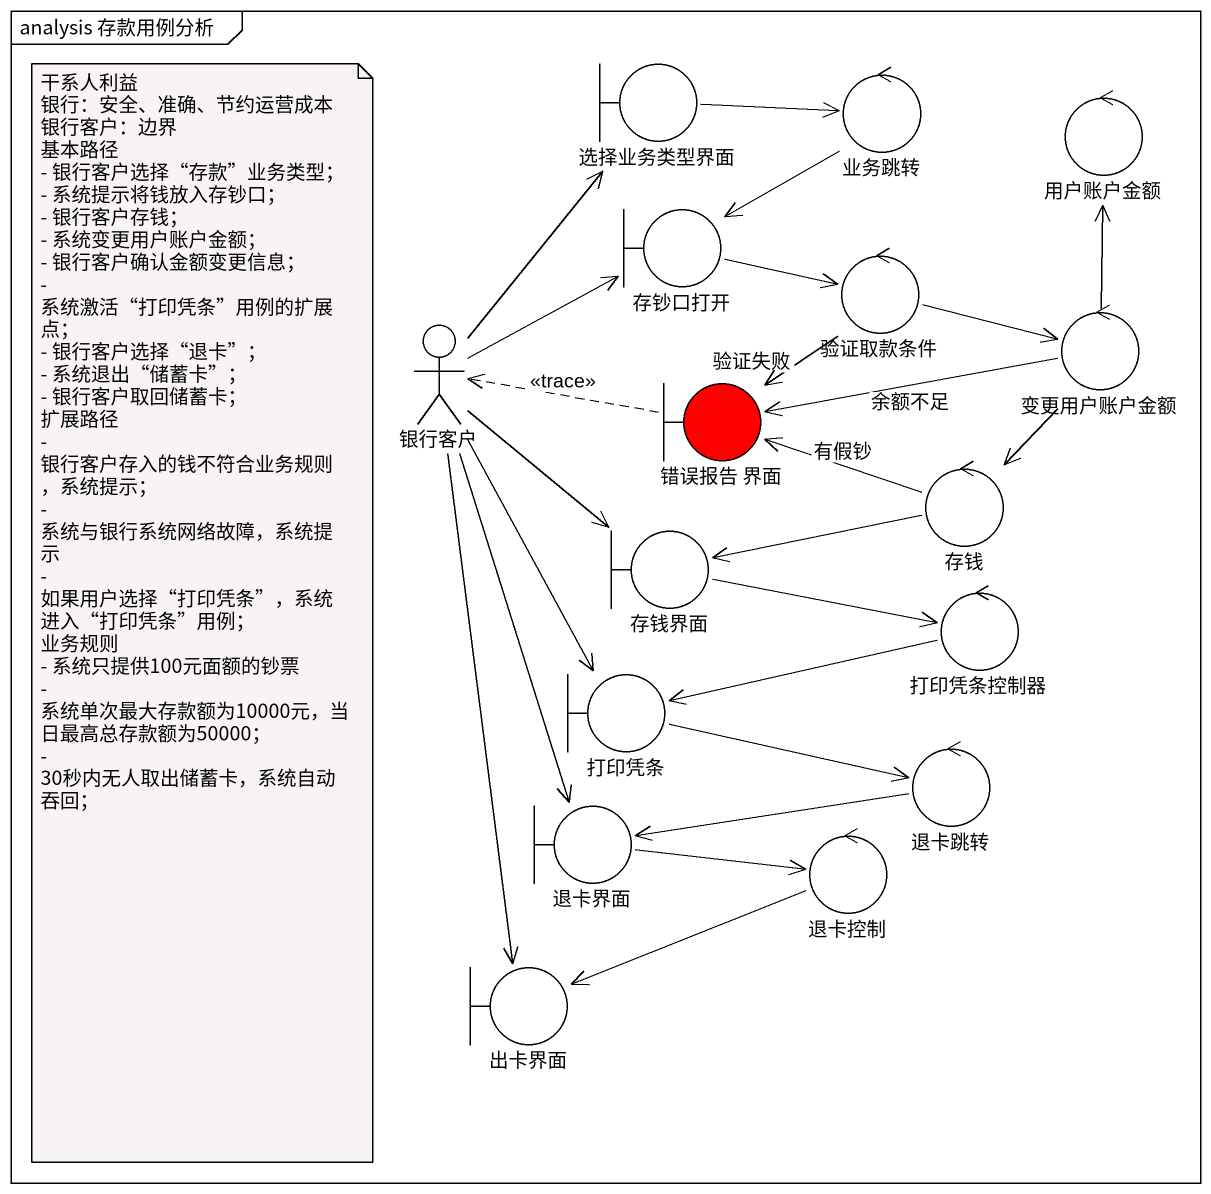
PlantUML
@startuml
mainframe analysis 存款用例分析
boundary 选择业务类型界面
control 业务跳转
control 用户账户金额
boundary 存钞口打开
control 验证取款条件
actor 银行客户
control 变更用户账户金额
boundary "错误报告 界面" as 错误报告_界面 #FF0000
control 存钱
boundary 存钱界面
control 打印凭条控制器
boundary 打印凭条
control 退卡跳转
boundary 退卡界面
control 退卡控制
boundary 出卡界面
选择业务类型界面 -right-> 业务跳转
业务跳转 --> 存钞口打开
存钞口打开 -right-> 验证取款条件
验证取款条件 -right-> 变更用户账户金额
验证取款条件 --> 错误报告_界面 : 验证失败
银行客户 -up-> 选择业务类型界面
银行客户 -right-> 存钞口打开
银行客户 --> 存钱界面
银行客户 --> 打印凭条
银行客户 --> 退卡界面
银行客户 --> 出卡界面
变更用户账户金额 -up-> 用户账户金额
变更用户账户金额 -left-> 错误报告_界面 : 余额不足
变更用户账户金额 --> 存钱
错误报告_界面 .left.> 银行客户 : <<trace>>
存钱 -left-> 错误报告_界面 : 有假钞
存钱 -left-> 存钱界面
存钱界面 -right-> 打印凭条控制器
打印凭条控制器 -left-> 打印凭条
打印凭条 -right-> 退卡跳转
退卡跳转 -left-> 退卡界面
退卡界面 -right-> 退卡控制
退卡控制 -left-> 出卡界面
note as N1
  干系人利益
  银行：安全、准确、节约运营成本
  银行客户：边界
  基本路径
  - 银行客户选择“存款”业务类型；
  - 系统提示将钱放入存钞口；
  - 银行客户存钱；
  - 系统变更用户账户金额；
  - 银行客户确认金额变更信息；
  - 系统激活“打印凭条”用例的扩展点；
  - 银行客户选择“退卡”；
  - 系统退出“储蓄卡”；
  - 银行客户取回储蓄卡；
  扩展路径
  - 银行客户存入的钱不符合业务规则，系统提示；
  - 系统与银行系统网络故障，系统提示
  - 如果用户选择“打印凭条”，系统进入“打印凭条”用例；
  业务规则
  - 系统只提供100元面额的钞票
  - 系统单次最大存款额为10000元，当日最高总存款额为50000；
  - 30秒内无人取出储蓄卡，系统自动吞回；
end note
@enduml
